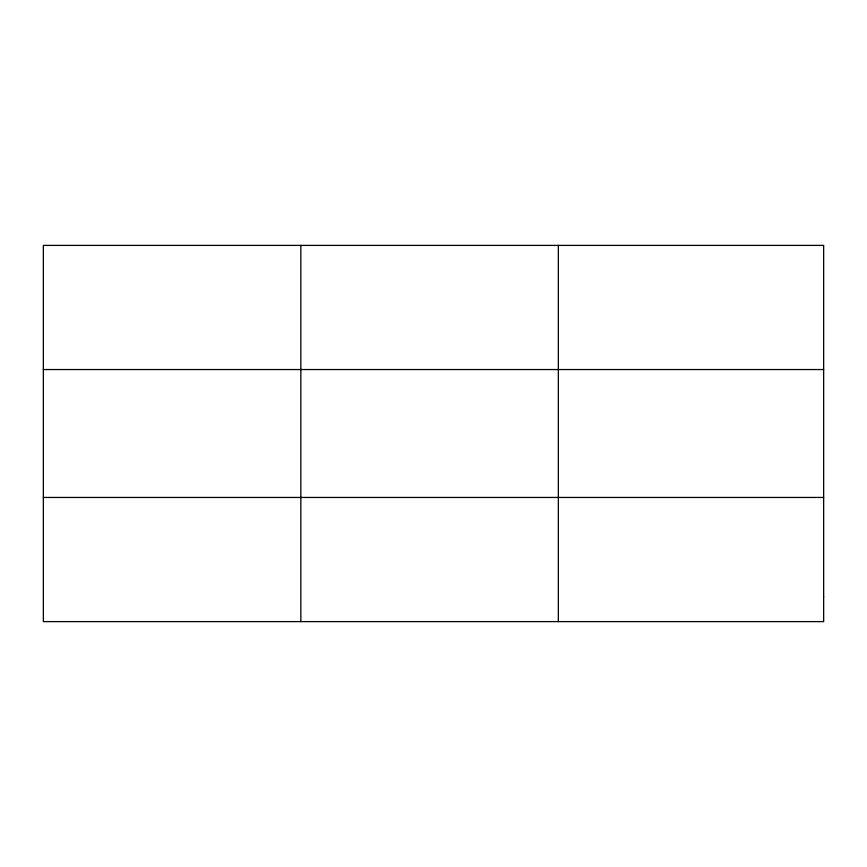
<?xml version="1.0" encoding="UTF-8"?>
<svg xmlns="http://www.w3.org/2000/svg" width="867" height="867" viewBox="0 0 867 867"><rect width="100%" height="100%" fill="white"/><g stroke="black" fill="none" stroke-linecap="round" stroke-linejoin="round"><path stroke-width="1.3" d="M300.849 621.606L300.849 245.394M558.348 621.606L558.348 245.394M43.35 369.548L823.65 369.548M43.35 497.452L823.65 497.452M823.65 596.778L823.65 621.606L43.35 621.606L43.35 245.394L823.65 245.394L823.65 596.778"/></g></svg>
